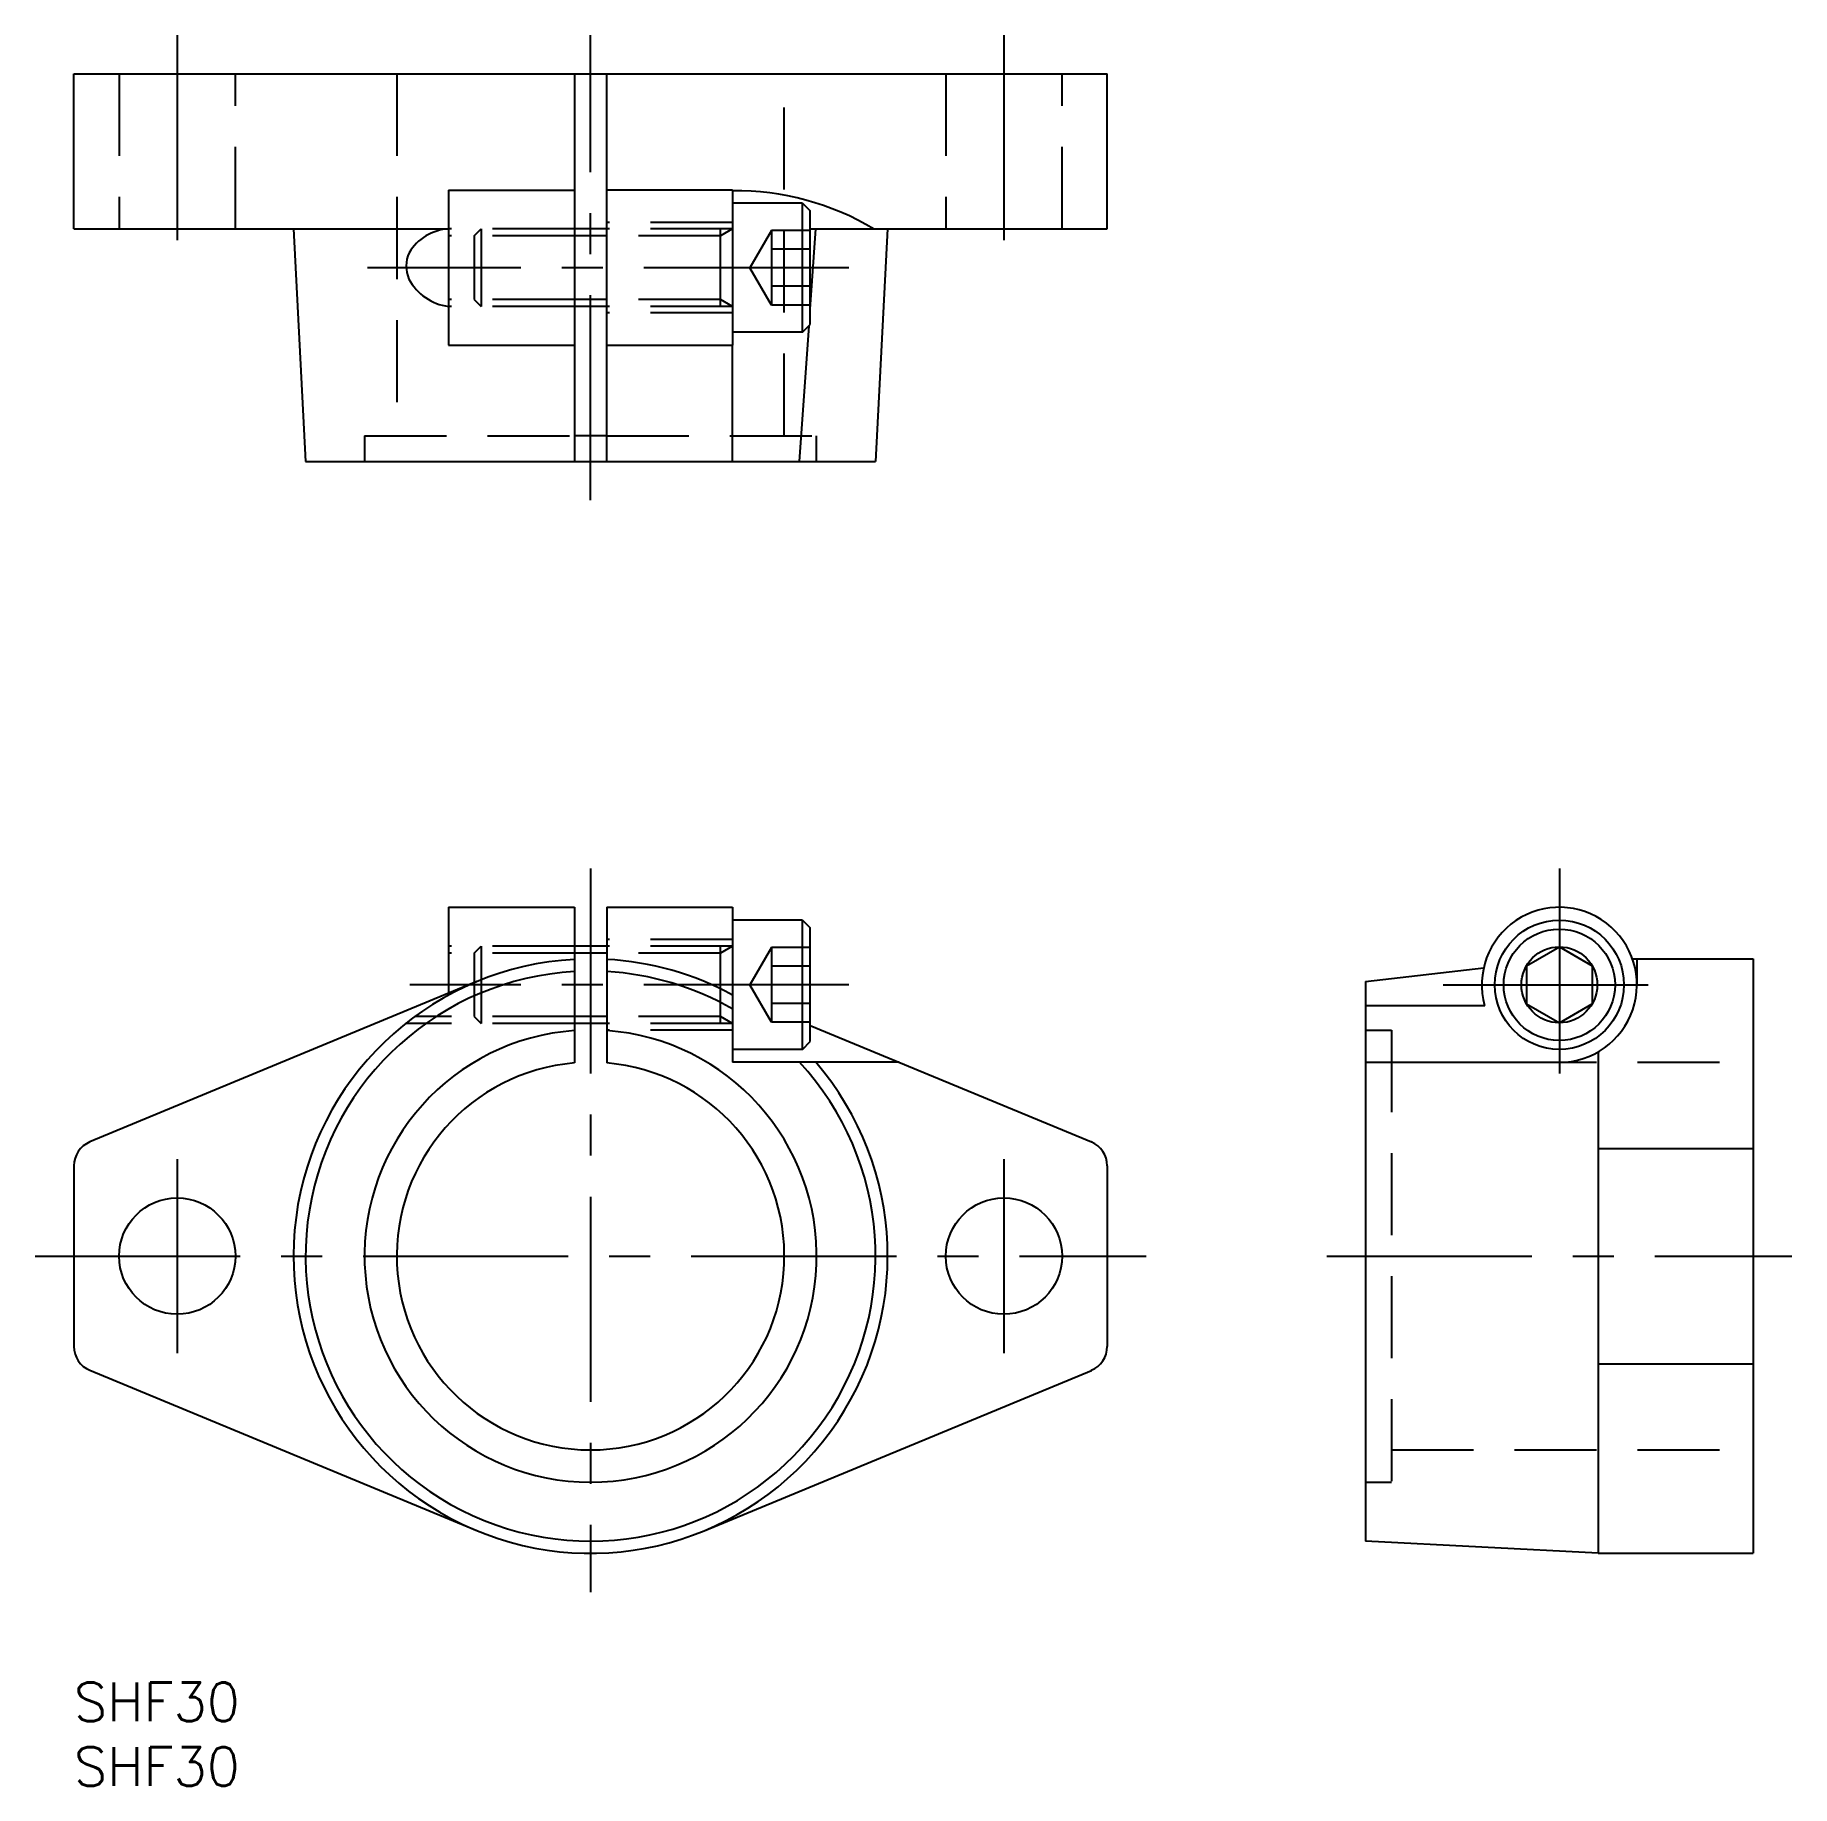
# Model space of a CAD drawing. Extents: x -3 to 133, y -8 to 128.
import ezdxf

# ---------------------------------------------------------------- set-up
doc = ezdxf.new("R2010")
doc.units = 0
doc.header["$LTSCALE"] = 0.5
doc.linetypes.add('CENTER', pattern=[50.8, 31.75, -6.35, 6.35, -6.35])
doc.linetypes.add('DASHED', pattern=[19.05, 12.7, -6.35])
for name, color, linetype in [('MSM_CENTER', 1, 'CENTER'), ('MSM_CONTINUOUS', 7, 'CONTINUOUS'), ('MSM_DASHED', 4, 'DASHED'), ('MSM_NARROW', 5, 'CONTINUOUS'), ('MSM_PART_NUMBER', 7, 'CONTINUOUS')]:
    doc.layers.add(name, color=color, linetype=linetype)
doc.styles.get("Standard").update_dxf_attribs({"font": 'txt.shx', "height": 3, "bigfont": 'bigfont.shx'})

# ---------------------------------------------------------------- blocks, each defined once
blk = doc.blocks.new('*U14')
at = {"layer": 'MSM_PART_NUMBER'}
blk.add_text('SHF30', height=3, dxfattribs=at).set_placement((0, -3))
blk = doc.blocks.new('*U15')
at = {"layer": 'MSM_PART_NUMBER'}
blk.add_text('SHF30', height=3, dxfattribs=at).set_placement((0, -8))

msp = doc.modelspace()

# ---------------------------------------------------------------- linework, layer by layer
at = {"layer": 'MSM_CENTER'}
for p, q in [((8, 127.5), (8, 108.9)), ((40, 91.5), (40, 127.5)), ((72, 127.5), (72, 108.9)), ((60, 109.5), (22.73, 109.5)), ((40, 63), (40, 7)), ((115, 63), (115, 45)), ((60, 54), (26, 54)), ((106, 54), (124, 54)), ((8, 40.5), (8, 25.5)), ((72, 40.5), (72, 25.5)), ((-3, 33), (83, 33)), ((97, 33), (133, 33))]:
    msp.add_line(p, q, dxfattribs=at)
at = {"layer": 'MSM_CONTINUOUS'}
for p, q in [((0, 112.5), (0, 124.5)), ((0, 124.5), (80, 124.5)), ((38.75, 124.5), (38.75, 94.5)), ((41.25, 94.5), (41.25, 124.5)), ((80, 112.5), (80, 124.5)), ((29, 115.5), (29, 103.5)), ((29, 115.5), (38.75, 115.5)), ((51, 115.5), (41.25, 115.5)), ((51, 115.5), (51, 103.5)), ((56.4, 114.5), (51, 114.5)), ((56.4, 104.5), (56.4, 114.5)), ((56.4, 114.5), (57, 113.9)), ((57, 105.1), (57, 113.9)), ((0, 112.5), (29, 112.5)), ((17, 112.5), (17.94, 94.5)), ((41.25, 112.5), (38.75, 112.5)), ((57, 112.5), (80, 112.5)), ((57, 106.3), (57.44, 112.5)), ((63, 112.5), (62.06, 94.5)), ((41.25, 106.5), (38.75, 106.5)), ((56.17, 94.5), (56.91, 105.01)), ((56.4, 104.5), (57, 105.1)), ((29, 103.5), (38.75, 103.5)), ((41.25, 103.5), (51, 103.5)), ((56.4, 104.5), (51, 104.5)), ((51, 94.5), (51, 103.5)), ((41.25, 96.5), (38.75, 96.5)), ((17.94, 94.5), (62.06, 94.5)), ((29, 60), (38.75, 60)), ((29, 60), (29, 53.34)), ((38.75, 60), (38.75, 47.95)), ((41.25, 60), (51, 60)), ((41.25, 60), (41.25, 47.95)), ((51, 60), (51, 48)), ((56.4, 59), (51, 59)), ((56.4, 49), (56.4, 59)), ((56.4, 59), (57, 58.4)), ((57, 49.6), (57, 58.4)), ((41.25, 57), (38.75, 57)), ((112.46, 55.47), (115, 56.94)), ((115, 56.94), (117.54, 55.47)), ((120.66, 56), (130, 56)), ((121, 56), (121, 54)), ((130, 56), (130, 10)), ((100, 54.25), (109.15, 55.32)), ((112.46, 55.47), (112.46, 52.53)), ((117.54, 55.47), (117.54, 52.53)), ((31.2, 54.25), (1.23, 41.84)), ((100, 54.25), (100, 10.94)), ((100, 52.4), (109.22, 52.4)), ((112.46, 52.53), (115, 51.06)), ((115, 51.06), (117.54, 52.53)), ((41.25, 51), (38.75, 51)), ((57, 50.85), (78.77, 41.84)), ((56.4, 49), (51, 49)), ((56.4, 49), (57, 49.6)), ((63.89, 48), (51, 48)), ((100, 48), (115, 48)), ((118, 48.8), (118, 10)), ((118, 41.33), (130, 41.33)), ((0, 39.99), (0, 26.01)), ((80, 39.99), (80, 26.01)), ((100, 32.6), (100, 32.6)), ((118, 24.67), (130, 24.67)), ((31.2, 11.75), (1.23, 24.16)), ((48.8, 11.75), (78.77, 24.16)), ((118, 10), (100, 10.94)), ((118, 10), (130, 10))]:
    msp.add_line(p, q, dxfattribs=at)
for centre, radius in [((115, 54), 5), ((115, 54), 4.31), ((115, 54), 2.94), ((8, 33), 4.5), ((72, 33), 4.5)]:
    msp.add_circle(centre, radius, dxfattribs=at)
for centre, radius, start, end in [((51.18, 94.43), 21.03, 59.2114, 90.4965), ((29.24, 108.65), 3.86, 93.5389, 148.6098), ((28.25, 109.63), 2.52, 156.0267, 203.6882), ((29.56, 110.57), 4.11, 208.3189, 262.2137), ((115, 54), 6, 269.8719, 195.4402), ((40, 33), 23, 93.1154, 40.7058), ((40, 33), 23, 61.4333, 86.8851), ((40, 33), 22.06, 93.2488, 42.8489), ((40, 33), 22.06, 60.0849, 86.7512), ((40, 33), 17.5, 94.096, 85.904), ((40, 33), 15, 94.7802, 85.2198), ((2, 39.99), 2, 112.5, 180), ((78, 39.99), 2, 0, 67.5), ((2, 26.01), 2, 180, 247.5), ((78, 26.01), 2, 292.5, 0)]:
    msp.add_arc(centre, radius, start, end, dxfattribs=at)
at = {"layer": 'MSM_DASHED'}
for p, q in [((3.5, 124.5), (3.5, 112.5)), ((12.5, 112.5), (12.5, 124.5)), ((25, 124.5), (25, 96.5)), ((55, 96.5), (55, 124.5)), ((67.5, 124.5), (67.5, 112.5)), ((76.5, 112.5), (76.5, 124.5)), ((51, 113), (41.25, 113)), ((38.75, 112.5), (29, 112.5)), ((38.75, 111.96), (29, 111.96)), ((31, 111.96), (31.54, 112.5)), ((31, 111.96), (31, 107.04)), ((31.54, 112.5), (31.54, 106.5)), ((51, 112.5), (41.25, 112.5)), ((50.06, 111.96), (41.25, 111.96)), ((50.06, 106.5), (50.06, 112.5)), ((51, 112.5), (50.06, 111.96)), ((54, 112.39), (52.33, 109.5)), ((54, 112.39), (54, 106.61)), ((57, 112.39), (54, 112.39)), ((57, 110.94), (54, 110.94)), ((54, 106.61), (52.33, 109.5)), ((57, 108.06), (54, 108.06)), ((38.75, 107.04), (29, 107.04)), ((38.75, 106.5), (29, 106.5)), ((31, 107.04), (31.54, 106.5)), ((50.06, 107.04), (41.25, 107.04)), ((51, 106.5), (41.25, 106.5)), ((51, 106.5), (50.06, 107.04)), ((57, 106.61), (54, 106.61)), ((51, 106), (41.25, 106)), ((22.5, 96.5), (22.5, 94.5)), ((22.5, 96.5), (38.75, 96.5)), ((41.25, 96.5), (57.5, 96.5)), ((57.5, 94.5), (57.5, 96.5)), ((51, 57.5), (41.25, 57.5)), ((38.75, 57), (29, 57)), ((38.75, 56.46), (29, 56.46)), ((31, 56.46), (31.54, 57)), ((31, 56.46), (31, 51.54)), ((31.54, 57), (31.54, 51)), ((51, 57), (41.25, 57)), ((50.06, 56.46), (41.25, 56.46)), ((51, 57), (50.06, 56.46)), ((50.06, 51), (50.06, 57)), ((54, 56.89), (52.33, 54)), ((57, 56.89), (54, 56.89)), ((54, 56.89), (54, 51.11)), ((57, 55.44), (54, 55.44)), ((54, 51.11), (52.33, 54)), ((57, 52.56), (54, 52.56)), ((38.75, 51), (25.68, 51)), ((38.75, 51.54), (26.39, 51.54)), ((31, 51.54), (31.54, 51)), ((50.06, 51.54), (41.25, 51.54)), ((51, 51), (41.25, 51)), ((51, 50.5), (41.25, 50.5)), ((51, 51), (50.06, 51.54)), ((57, 51.11), (54, 51.11)), ((100, 50.5), (102, 50.5)), ((102, 50.5), (102, 15.5)), ((102, 48), (130, 48)), ((102, 18), (130, 18)), ((100, 15.5), (102, 15.5))]:
    msp.add_line(p, q, dxfattribs=at)
at = {"layer": 'MSM_NARROW'}
for p, q in [((41.25, 111.96), (38.75, 111.96)), ((41.25, 107.04), (38.75, 107.04)), ((41.25, 56.46), (38.75, 56.46)), ((41.25, 51.54), (38.75, 51.54))]:
    msp.add_line(p, q, dxfattribs=at)

# ---------------------------------------------------------------- block references
at = {"layer": 'MSM_CONTINUOUS'}
for name in ['*U14', '*U15']:
    msp.add_blockref(name, (0, 0), dxfattribs=at)

doc.saveas('drawing.dxf')
